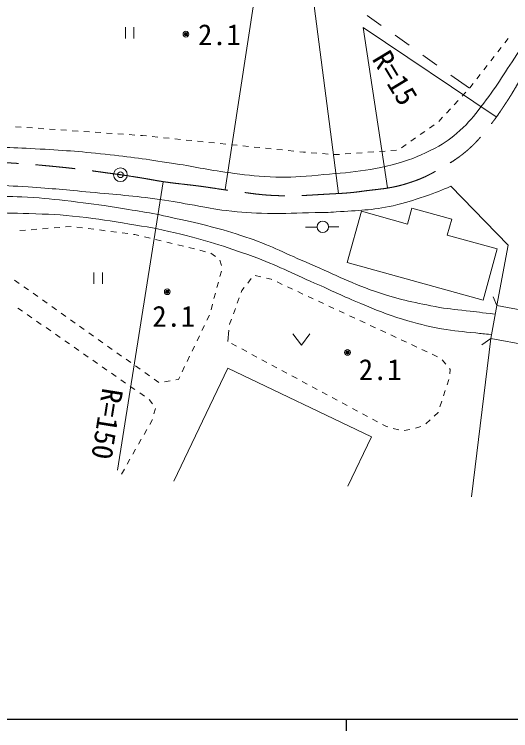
# Model space of a CAD drawing. Units: millimetres, scale not verified. Extents: x 40000 to 680000, y 20000 to 380000.
# Drawn here: x 238924 to 282394, y 204000 to 266770 of the extents above; entities that cross this region are included whole.
import ezdxf
from ezdxf.enums import TextEntityAlignment as Align

# ---------------------------------------------------------------- set-up
doc = ezdxf.new("R2010")
doc.units = ezdxf.units.MM
doc.header["$LTSCALE"] = 1000
doc.header["$PDMODE"] = 32
doc.header["$PDSIZE"] = 500
doc.linetypes.add('CHAIN', pattern=[18.5, 12, -1.5, 3.5, -1.5])
for name, color, linetype, lineweight in [('M-BGD', 7, 'Continuous', 13), ('M-BMK', 2, 'CHAIN', 13), ('M-BMK-SRVR', 3, 'Continuous', 13), ('M-STR-HTXT', 7, 'Continuous', 13), ('M-TTL-BAND', 7, 'Continuous', 25)]:
    doc.layers.add(name, color=color, linetype=linetype, lineweight=lineweight)
doc.styles.add('ＭＳ ゴシック', font='')
doc.styles.get('ＭＳ ゴシック').set_extended_font_data('MS Gothic')

msp = doc.modelspace()

# ---------------------------------------------------------------- linework, layer by layer
at = {"layer": 'M-BGD'}
for p, q in [((271046, 265801), (269824, 266671)), ((248653, 265639), (248653, 264639)), ((249403, 264639), (249403, 265639)), ((273490, 264061), (272268, 264931)), ((281876, 264269), (282183, 264664)), ((281263, 263479), (281569, 263874)), ((275934, 262321), (274712, 263191)), ((280649, 262690), (280956, 263085)), ((280035, 261900), (280342, 262295)), ((278785, 260291), (277156, 261451)), ((279422, 261111), (279729, 261505)), ((278808, 260321), (279115, 260716)), ((278132, 259585), (278471, 259952)), ((277453, 258850), (277792, 259217)), ((276774, 258116), (277114, 258483)), ((276095, 257382), (276435, 257749)), ((239015, 256919), (239513, 256885)), ((240012, 256850), (240511, 256816)), ((241010, 256781), (241509, 256747)), ((275283, 256800), (275692, 257087)), ((242007, 256712), (242506, 256678)), ((243005, 256643), (243504, 256609)), ((244003, 256574), (244501, 256540)), ((245000, 256505), (245499, 256471)), ((245998, 256436), (246497, 256402)), ((246995, 256367), (247494, 256333)), ((247993, 256298), (248492, 256264)), ((248991, 256229), (249489, 256195)), ((249988, 256160), (250158, 256148)), ((250158, 256148), (250486, 256115)), ((274464, 256226), (274873, 256513)), ((250984, 256063), (251481, 256012)), ((251978, 255961), (252476, 255909)), ((252973, 255858), (253470, 255807)), ((253968, 255755), (254465, 255704)), ((254962, 255653), (255460, 255601)), ((255957, 255550), (256454, 255499)), ((273645, 255652), (274055, 255939)), ((256952, 255448), (257449, 255396)), ((257947, 255345), (258444, 255294)), ((258941, 255242), (259439, 255191)), ((259936, 255140), (260433, 255088)), ((260931, 255037), (261428, 254986)), ((261925, 254934), (262423, 254883)), ((271892, 254829), (272390, 254865)), ((272826, 255078), (273236, 255365)), ((262920, 254832), (263418, 254781)), ((263915, 254729), (264251, 254695)), ((264251, 254695), (264413, 254682)), ((264911, 254644), (265410, 254607)), ((265908, 254569), (266407, 254531)), ((266905, 254493), (267123, 254476)), ((267123, 254476), (267404, 254497)), ((267903, 254534), (268401, 254571)), ((268900, 254608), (269399, 254644)), ((269897, 254681), (270396, 254718)), ((270895, 254755), (271393, 254792)), ((282182, 246549), (277152, 251707)), ((269329, 249509), (268086, 245024)), ((273365, 248390), (269329, 249509)), ((273365, 248390), (273749, 249775)), ((277231, 248810), (273749, 249775)), ((276847, 247425), (277231, 248810)), ((241404, 247981), (241902, 248022)), ((242400, 248063), (242899, 248105)), ((243397, 248146), (243895, 248188)), ((244391, 248130), (244887, 248066)), ((245383, 248002), (245879, 247938)), ((265438, 248124), (264425, 248117)), ((266437, 248144), (267343, 248150)), ((239411, 247815), (239909, 247857)), ((240407, 247898), (240905, 247939)), ((246375, 247873), (246870, 247809)), ((247366, 247745), (247862, 247680)), ((248358, 247616), (248854, 247552)), ((249350, 247487), (249472, 247472)), ((249472, 247472), (249838, 247383)), ((281219, 246214), (276847, 247425)), ((250324, 247266), (250810, 247148)), ((251296, 247031), (251782, 246913)), ((252268, 246796), (252754, 246678)), ((253240, 246561), (253726, 246443)), ((254212, 246326), (254698, 246208)), ((255184, 246091), (255670, 245973)), ((279975, 241728), (281219, 246214)), ((281186, 241255), (282182, 246549)), ((256146, 245832), (256557, 245548)), ((256929, 245236), (257057, 244753)), ((268086, 245024), (279975, 241728)), ((257057, 244270), (256927, 243787)), ((245888, 244146), (245888, 243146)), ((246638, 243146), (246638, 244146)), ((259370, 243225), (259674, 243622)), ((260025, 243887), (260512, 243771)), ((260998, 243655), (261427, 243553)), ((261427, 243553), (261481, 243528)), ((239344, 243194), (238937, 243483)), ((256798, 243304), (256668, 242821)), ((261934, 243317), (262387, 243106)), ((240160, 242615), (239752, 242904)), ((240976, 242036), (240568, 242326)), ((256539, 242338), (256409, 241855)), ((258803, 242409), (258859, 242560)), ((258859, 242560), (259065, 242829)), ((262840, 242895), (263294, 242684)), ((263747, 242473), (264200, 242261)), ((241791, 241458), (241383, 241747)), ((258455, 241471), (258629, 241940)), ((264653, 242050), (265106, 241839)), ((281186, 241255), (280875, 242010)), ((242607, 240879), (242199, 241169)), ((256280, 241372), (256150, 240889)), ((265560, 241628), (266013, 241417)), ((266466, 241206), (266919, 240995)), ((280649, 238358), (281186, 241255)), ((281186, 241255), (289841, 239652)), ((239237, 241031), (239647, 240746)), ((240057, 240460), (240467, 240174)), ((243422, 240301), (243015, 240590)), ((256006, 240412), (255789, 239961)), ((258107, 240534), (258281, 241002)), ((267373, 240784), (267826, 240573)), ((240878, 239888), (241288, 239602)), ((244238, 239722), (243830, 240011)), ((257772, 239630), (257933, 240065)), ((268279, 240361), (268732, 240150)), ((269186, 239939), (269639, 239728)), ((241698, 239316), (242108, 239030)), ((245053, 239143), (244646, 239433)), ((255573, 239510), (255356, 239060)), ((257769, 239594), (257772, 239630)), ((270092, 239517), (270545, 239306)), ((242519, 238744), (242929, 238459)), ((245869, 238565), (245461, 238854)), ((255140, 238609), (254923, 238158)), ((257621, 238101), (257720, 239096)), ((263318, 238773), (264068, 237773)), ((264068, 237773), (264818, 238773)), ((270999, 239095), (271452, 238884)), ((271905, 238672), (272358, 238461)), ((243339, 238173), (243749, 237887)), ((246685, 237986), (246277, 238275)), ((258396, 237685), (257956, 237922)), ((272812, 238250), (273265, 238039)), ((280649, 238358), (278963, 224495)), ((280649, 238358), (279860, 237803)), ((289304, 236755), (280649, 238358)), ((244159, 237601), (244570, 237315)), ((247500, 237407), (247092, 237697)), ((254707, 237707), (254490, 237257)), ((259277, 237212), (258837, 237448)), ((273718, 237828), (274171, 237617)), ((274625, 237406), (275078, 237195)), ((244980, 237029), (245390, 236743)), ((248316, 236829), (247908, 237118)), ((254274, 236806), (254057, 236355)), ((260158, 236739), (259718, 236975)), ((275531, 236984), (275984, 236772)), ((245800, 236457), (246210, 236172)), ((249131, 236250), (248724, 236539)), ((261039, 236266), (260599, 236502)), ((261920, 235792), (261479, 236029)), ((276397, 236509), (276711, 236120)), ((246621, 235886), (247031, 235600)), ((249947, 235672), (249539, 235961)), ((252892, 225864), (257635, 235760)), ((253841, 235905), (253624, 235454)), ((257635, 235760), (270192, 229741)), ((262801, 235319), (262360, 235556)), ((277025, 235731), (277089, 235651)), ((277089, 235651), (277067, 235254)), ((247441, 235314), (247851, 235028)), ((250763, 235093), (250355, 235382)), ((251578, 234514), (251170, 234804)), ((253293, 234764), (253061, 234730)), ((253408, 235003), (253293, 234764)), ((263682, 234846), (263241, 235083)), ((276978, 234767), (276824, 234291)), ((248262, 234742), (248672, 234456)), ((249082, 234170), (249492, 233885)), ((252566, 234656), (252071, 234582)), ((264563, 234373), (264122, 234610)), ((265444, 233900), (265003, 234136)), ((249902, 233599), (250313, 233313)), ((266325, 233427), (265884, 233663)), ((276669, 233816), (276514, 233340)), ((250722, 233026), (251038, 232639)), ((267206, 232954), (266765, 233190)), ((268087, 232480), (267646, 232717)), ((276359, 232865), (276204, 232390)), ((251279, 232235), (251156, 231750)), ((268968, 232007), (268527, 232244)), ((269849, 231534), (269408, 231771)), ((276035, 231871), (275700, 231565)), ((276050, 231914), (276035, 231871)), ((251026, 231269), (250779, 230834)), ((270730, 231061), (270289, 231298)), ((275330, 231228), (274961, 230891)), ((250533, 230399), (250286, 229964)), ((271456, 230671), (271170, 230824)), ((271625, 230625), (271456, 230671)), ((272590, 230359), (272108, 230492)), ((273565, 230402), (273075, 230304)), ((274529, 230664), (274050, 230522)), ((270192, 229741), (268127, 225432)), ((250039, 229529), (249793, 229094)), ((249546, 228659), (249299, 228224)), ((249052, 227789), (248806, 227354)), ((248559, 226920), (248312, 226485))]:
    msp.add_line(p, q, dxfattribs=at)
for centre, radius in [((253955, 265031), 150), ((253955, 265031), 120), ((253955, 265031), 90), ((253955, 265031), 60), ((253955, 265031), 30), ((253955, 265031), 20), ((265937, 248145), 500), ((252319, 242460), 150), ((252319, 242460), 120), ((252319, 242460), 90), ((252319, 242460), 60), ((252319, 242460), 30), ((252319, 242460), 20), ((268103, 237144), 150), ((268103, 237144), 120), ((268103, 237144), 90), ((268103, 237144), 60), ((268103, 237144), 30), ((268103, 237144), 20)]:
    msp.add_circle(centre, radius, dxfattribs=at)
for points, knots in [([(212314, 256273), (213374, 256266), (213661, 256254), (214523, 256223), (216270, 256159), (217242, 256010), (218987, 255895), (221002, 255762), (222131, 255705), (224148, 255604), (226064, 255509), (227138, 255458), (229055, 255386), (231368, 255300), (232665, 255281), (234979, 255204), (237239, 255129), (238506, 255123), (240763, 254994), (243161, 254857), (244505, 254765), (246894, 254509), (249163, 254266), (250428, 254077), (252685, 253734), (254652, 253435), (255738, 253164), (257710, 252898), (259114, 252709), (259904, 252594), (261320, 252534), (262749, 252474), (263556, 252493), (264979, 252631), (267952, 252921), (269674, 252921), (272547, 253740), (273853, 254112), (274565, 254420), (275770, 255048), (276696, 255532), (277164, 255911), (277950, 256599), (278762, 257310), (279131, 257806), (279792, 258659), (281126, 260382), (281731, 261452), (282942, 263263), (283805, 264554), (284221, 265322), (285124, 266585), (285889, 267655), (286338, 268243), (287196, 269239), (288566, 270829), (289462, 271602), (290903, 273128), (292479, 274796), (293346, 275746), (294912, 277423), (296520, 279146), (297424, 280109), (299031, 281833), (300265, 283157), (300940, 283914), (302185, 285227), (302848, 285927), (303196, 286343), (303897, 287004), (304496, 287569), (304865, 287850), (305497, 288377), (306591, 289291), (307181, 289833), (308332, 290674), (309603, 291604), (310357, 292066), (311676, 292928), (312935, 293751), (313608, 294276), (314947, 294963), (317699, 296377), (319397, 296867), (322362, 297753), (324064, 298261), (325069, 298371), (326832, 298589), (328736, 298825), (329821, 298780), (331739, 298771), (333564, 298761), (334583, 298622), (336404, 298498), (338866, 298331), (340241, 298179), (342704, 298013), (345470, 297827), (347021, 297721), (349791, 297607), (351986, 297518), (353216, 297461), (355413, 297438), (359729, 297392), (362147, 297396), (366462, 297480), (369913, 297548), (371846, 297630), (375295, 297771), (377809, 297874), (379217, 297948), (381728, 298109), (383326, 298212), (384218, 298301), (385815, 298416), (388183, 298587), (389514, 298622), (391881, 298816), (392639, 298878), (393065, 298910), (393820, 299001), (394478, 299081), (394872, 299070), (395486, 299319), (395689, 299402), (395798, 299480), (395945, 299642), (396082, 299793), (396202, 299891), (396204, 300094), (396208, 300774), (396058, 301174), (395726, 301767)], [0, 0, 0, 0, 1, 1, 1, 2, 2, 2, 3, 3, 3, 4, 4, 4, 5, 5, 5, 6, 6, 6, 7, 7, 7, 8, 8, 8, 9, 9, 9, 10, 10, 10, 11, 11, 11, 12, 12, 12, 13, 13, 13, 14, 14, 14, 15, 15, 15, 16, 16, 16, 17, 17, 17, 18, 18, 18, 19, 19, 19, 20, 20, 20, 21, 21, 21, 22, 22, 22, 23, 23, 23, 24, 24, 24, 25, 25, 25, 26, 26, 26, 27, 27, 27, 28, 28, 28, 29, 29, 29, 30, 30, 30, 31, 31, 31, 32, 32, 32, 33, 33, 33, 34, 34, 34, 35, 35, 35, 36, 36, 36, 37, 37, 37, 38, 38, 38, 39, 39, 39, 40, 40, 40, 41, 41, 41, 42, 42, 42, 43, 43, 43, 44, 44, 44, 44]), ([(236505, 251837), (238260, 251763), (238721, 251737), (240140, 251646), (242263, 251511), (243449, 251384), (245568, 251186), (247946, 250963), (249283, 250879), (251650, 250556), (252852, 250392), (253515, 250236), (254712, 250035), (255790, 249853), (256388, 249702), (257474, 249574), (258878, 249410), (259672, 249360), (261085, 249332), (262724, 249300), (263642, 249368), (265281, 249406), (266001, 249422), (266406, 249395), (267123, 249454), (269078, 249616), (270203, 249564), (272114, 250003), (273198, 250252), (273791, 250455), (274844, 250811), (275831, 251145), (276349, 251354), (277152, 251707)], [0, 0, 0, 0, 1, 1, 1, 2, 2, 2, 3, 3, 3, 4, 4, 4, 5, 5, 5, 6, 6, 6, 7, 7, 7, 8, 8, 8, 9, 9, 9, 10, 10, 10, 11, 11, 11, 11]), ([(236510, 250791), (238206, 250813), (238686, 250815), (240078, 250745), (241572, 250668), (242405, 250560), (243890, 250386), (245444, 250204), (246315, 250096), (247859, 249847), (249896, 249518), (251042, 249349), (253054, 248893), (255475, 248344), (256839, 248039), (259196, 247257), (261298, 246561), (262388, 245934), (264430, 245077), (266824, 244071), (268097, 243333), (270550, 242482), (272541, 241792), (273712, 241565), (275780, 241158), (276829, 240951), (277433, 240935), (278494, 240802), (279480, 240679), (279792, 240643), (281020, 240500)], [0, 0, 0, 0, 1, 1, 1, 2, 2, 2, 3, 3, 3, 4, 4, 4, 5, 5, 5, 6, 6, 6, 7, 7, 7, 8, 8, 8, 9, 9, 9, 10, 10, 10, 10]), ([(222029, 249390), (224726, 249375), (225403, 249371), (227566, 249364), (229760, 249357), (230989, 249363), (233183, 249356), (235918, 249347), (237451, 249408), (240183, 249317), (241928, 249258), (242907, 249218), (244642, 249026), (246353, 248836), (247305, 248677), (249003, 248396), (250573, 248136), (251456, 247996), (253002, 247620), (255716, 246960), (257219, 246492), (259845, 245539), (261997, 244759), (263127, 244131), (265225, 243213), (266803, 242523), (267667, 242089), (269259, 241432), (270675, 240848), (271469, 240512), (272930, 240051), (274241, 239638), (274999, 239480), (276347, 239215), (277499, 238989), (278164, 238980), (279331, 238852), (279863, 238793), (280032, 238774), (280694, 238708)], [0, 0, 0, 0, 1, 1, 1, 2, 2, 2, 3, 3, 3, 4, 4, 4, 5, 5, 5, 6, 6, 6, 7, 7, 7, 8, 8, 8, 9, 9, 9, 10, 10, 10, 11, 11, 11, 12, 12, 12, 13, 13, 13, 13])]:
    msp.add_open_spline(points, degree=3, knots=knots, dxfattribs=at)
for p in [(253955, 265031), (252319, 242460), (268103, 237144)]:
    msp.add_point(p, dxfattribs=at)
at = {"layer": 'M-BMK'}
msp.add_open_spline([(160707, 278097), (162035, 276696), (162396, 276309), (163537, 275222), (164583, 274226), (165201, 273702), (166283, 272745), (167639, 271547), (168384, 270857), (169789, 269716), (171828, 268060), (172993, 267154), (175144, 265646), (177033, 264320), (178077, 263548), (180063, 262371), (182987, 260639), (184647, 259696), (187695, 258192), (189219, 257440), (190086, 257042), (191663, 256411), (193075, 255846), (193905, 255627), (195371, 255223), (196466, 254921), (197086, 254764), (198206, 254569), (199408, 254359), (200092, 254309), (201306, 254177), (202566, 254039), (203270, 253932), (204536, 253875), (205547, 253830), (206114, 253828), (207125, 253833), (210425, 253850), (212272, 253986), (215572, 254031), (218695, 254073), (220445, 254042), (223568, 254031), (225868, 254023), (227156, 254019), (229456, 253994), (231116, 253976), (232045, 253972), (233704, 253931), (235513, 253886), (236526, 253864), (238332, 253761), (240086, 253662), (241067, 253570), (242815, 253398), (244933, 253189), (246112, 253003), (248220, 252712), (248928, 252615), (249323, 252552), (250028, 252440), (250805, 252315), (251236, 252215), (252015, 252100), (253241, 251920), (253936, 251874), (255165, 251713), (256284, 251566), (256905, 251442), (258024, 251301), (259507, 251113), (260335, 250947), (261829, 250889), (263550, 250822), (264518, 250912), (266239, 251010), (267439, 251079), (268117, 251088), (269308, 251255), (270926, 251480), (271872, 251478), (273427, 251982), (274381, 252290), (274909, 252509), (275782, 253002), (276947, 253661), (277632, 254013), (278641, 254892), (279444, 255592), (279812, 256076), (280483, 256903), (281141, 257716), (281456, 258213), (282034, 259084), (282716, 260114), (283013, 260746), (283684, 261783), (284467, 262993), (284911, 263669), (285756, 264836), (286659, 266083), (287177, 266773), (288155, 267962), (289107, 269119), (289695, 269721), (290699, 270833), (291774, 272024), (292381, 272687), (293471, 273864), (295503, 276058), (296661, 277270), (298711, 279448), (300453, 281297), (301389, 282372), (303182, 284173), (305087, 286086), (306211, 287105), (308262, 288861), (309196, 289662), (309751, 290073), (310733, 290815), (311732, 291570), (312271, 292033), (313350, 292669), (314474, 293331), (315162, 293598), (316349, 294141), (317694, 294756), (318437, 295139), (319838, 295613), (321022, 296013), (321721, 296128), (322946, 296376), (324298, 296650), (325064, 296765), (326435, 296921), (327827, 297080), (328612, 297136), (330013, 297183), (331316, 297228), (332047, 297153), (333350, 297109), (335921, 297023), (337361, 296975), (339929, 296818), (343056, 296627), (344800, 296417), (347925, 296200), (349756, 296073), (350781, 295992), (352614, 295910), (354313, 295833), (355266, 295803), (356966, 295787), (359933, 295758), (361596, 295796), (364563, 295860), (367943, 295932), (369835, 296044), (373213, 296187), (376795, 296338), (378802, 296419), (382382, 296614), (385492, 296783), (387237, 296853), (390342, 297105), (393776, 297383), (395700, 297554), (399120, 297977), (402754, 298427), (404780, 298765), (408388, 299394), (412613, 300132), (414951, 300701), (419174, 301448), (421256, 301816), (422427, 301999), (424517, 302320), (426354, 302603), (427381, 302779), (429224, 303016), (430810, 303220), (431699, 303347), (433295, 303465), (434973, 303589), (435918, 303584), (437600, 303640), (439885, 303716), (441174, 303590), (443452, 303785), (445005, 303919), (445867, 304067), (447414, 304258), (451089, 304712), (452257, 304897), (456807, 305549)], degree=3, knots=[0, 0, 0, 0, 1, 1, 1, 2, 2, 2, 3, 3, 3, 4, 4, 4, 5, 5, 5, 6, 6, 6, 7, 7, 7, 8, 8, 8, 9, 9, 9, 10, 10, 10, 11, 11, 11, 12, 12, 12, 13, 13, 13, 14, 14, 14, 15, 15, 15, 16, 16, 16, 17, 17, 17, 18, 18, 18, 19, 19, 19, 20, 20, 20, 21, 21, 21, 22, 22, 22, 23, 23, 23, 24, 24, 24, 25, 25, 25, 26, 26, 26, 27, 27, 27, 28, 28, 28, 29, 29, 29, 30, 30, 30, 31, 31, 31, 32, 32, 32, 33, 33, 33, 34, 34, 34, 35, 35, 35, 36, 36, 36, 37, 37, 37, 38, 38, 38, 39, 39, 39, 40, 40, 40, 41, 41, 41, 42, 42, 42, 43, 43, 43, 44, 44, 44, 45, 45, 45, 46, 46, 46, 47, 47, 47, 48, 48, 48, 49, 49, 49, 50, 50, 50, 51, 51, 51, 52, 52, 52, 53, 53, 53, 54, 54, 54, 55, 55, 55, 56, 56, 56, 57, 57, 57, 58, 58, 58, 59, 59, 59, 60, 60, 60, 61, 61, 61, 62, 62, 62, 63, 63, 63, 64, 64, 64, 65, 65, 65, 65], dxfattribs=at)
at = {"layer": 'M-BMK-SRVR'}
msp.add_circle((248220, 252712), 600, dxfattribs=at)
msp.add_point((248220, 252712), dxfattribs=at)
at = {"layer": 'M-STR-HTXT'}
for p, q in [((257394, 251408), (261728, 279840)), ((267307, 251077), (263598, 279684)), ((271609, 251564), (269468, 265617)), ((269468, 265617), (281137, 257787)), ((251973, 252085), (247963, 226825))]:
    msp.add_line(p, q, dxfattribs=at)
at = {"layer": 'M-TTL-BAND'}
for p, q in [((40000, 205000), (579000, 205000)), ((268000, 205000), (268000, 204000))]:
    msp.add_line(p, q, dxfattribs=at)

# ---------------------------------------------------------------- texts
at = {"layer": 'M-BGD', "style": 'ＭＳ ゴシック'}
for p in [(256889, 264986), (252887, 240312), (270967, 235642)]:
    msp.add_text('2.1', height=1833, dxfattribs=at).set_placement(p, align=Align.MIDDLE_CENTER)
at = {"layer": 'M-STR-HTXT', "style": 'ＭＳ ゴシック'}
msp.add_text('R=15', height=1833, rotation=301.144, dxfattribs=at).set_placement((272273, 261201), align=Align.MIDDLE_CENTER)
msp.add_text('R=150', height=1833, rotation=260.98, dxfattribs=at).set_placement((245613, 231107), align=Align.BOTTOM_CENTER)

doc.saveas('drawing.dxf')
